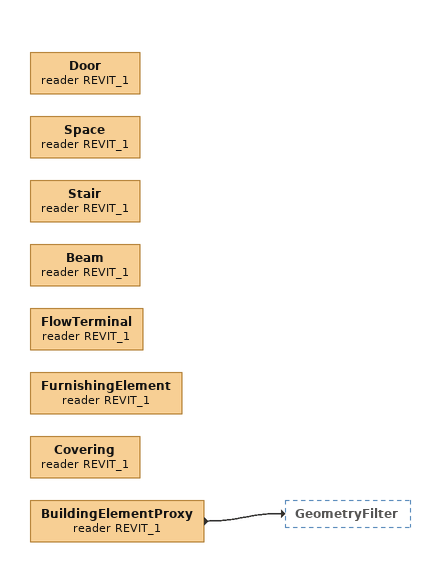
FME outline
Door (reader REVIT_1)
Space (reader REVIT_1)
Stair (reader REVIT_1)
Beam (reader REVIT_1)
FlowTerminal (reader REVIT_1)
FurnishingElement (reader REVIT_1)
Covering (reader REVIT_1)
BuildingElementProxy (reader REVIT_1)
    -> GeometryFilter
